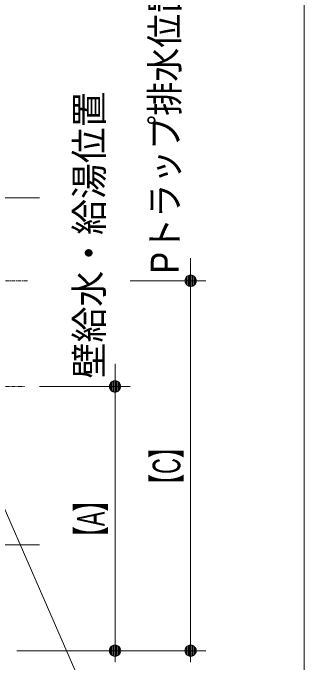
# Model space of a CAD drawing. Units: millimetres, scale not verified. Extents: x -6062 to 6062, y -3045 to 3045.
# Drawn here: x -3402 to -3018, y -2035 to -1175 of the extents above; entities that cross this region are included whole.
import ezdxf
from ezdxf.enums import TextEntityAlignment as Align

# ---------------------------------------------------------------- set-up
doc = ezdxf.new("R2010")
doc.units = ezdxf.units.MM
doc.header["$LTSCALE"] = 20
doc.linetypes.add('CHAIN1', pattern=[8, 5, -1, 1, -1])
for name, color, linetype, lineweight in [('0-0_1図面枠', 7, 'Continuous', 9), ('0-2_0', 7, 'Continuous', 9), ('0-3_5ボウル・キャビネット', 7, 'Continuous', 9), ('0-4_2寸法-2', 7, 'Continuous', 9), ('0-6_2寸法-3', 7, 'Continuous', 9), ('0-7_4給排水', 7, 'Continuous', 9)]:
    doc.layers.add(name, color=color, linetype=linetype, lineweight=lineweight)
doc.styles.add('ＭＳ Ｐゴシック', font='')
doc.styles.get('ＭＳ Ｐゴシック').set_extended_font_data('MS PGothic')

# ---------------------------------------------------------------- blocks, each defined once
blk = doc.blocks.new('_Dot')
at = {"layer": '0-2_0'}
for p, q in [((-10, 0), (-20, 0)), ((9.78, 2), (-9.78, 2)), ((7.99, 6), (-7.99, 6)), ((9.16, -3.98), (-9.16, -3.98)), ((6, -7.98), (-6, -7.98))]:
    blk.add_line(p, q, dxfattribs=at)
for points in [[(10, 0), (9.92, 1.25), (9.69, 2.49), (9.3, 3.68), (8.76, 4.82), (8.09, 5.88), (7.29, 6.85), (6.37, 7.71), (5.36, 8.44), (4.26, 9.05), (3.09, 9.51), (1.87, 9.82), (0.63, 9.98), (-0.63, 9.98), (-1.87, 9.82), (-3.09, 9.51), (-4.26, 9.05), (-5.36, 8.44), (-6.37, 7.71), (-7.29, 6.85), (-8.09, 5.88), (-8.76, 4.82), (-9.3, 3.68), (-9.69, 2.49), (-9.92, 1.25), (-10, 0), (0, 0)], [(-10, 0), (-9.92, -1.25), (-9.69, -2.49), (-9.3, -3.68), (-8.76, -4.82), (-8.09, -5.88), (-7.29, -6.85), (-6.37, -7.71), (-5.36, -8.44), (-4.26, -9.05), (-3.09, -9.51), (-1.87, -9.82), (-0.63, -9.98), (0.63, -9.98), (1.87, -9.82), (3.09, -9.51), (4.26, -9.05), (5.36, -8.44), (6.37, -7.71), (7.29, -6.85), (8.09, -5.88), (8.76, -4.82), (9.3, -3.68), (9.69, -2.49), (9.92, -1.25), (10, 0), (0, 0)]]:
    blk.add_lwpolyline(points, close=True, dxfattribs=at)
blk = doc.blocks.new('止水栓_側面')
at = {"layer": '0-7_4給排水', "linetype": 'CHAIN1'}
blk.add_line((-3010, 0), (1000, 0), dxfattribs=at)
at = {"layer": '0-7_4給排水'}
blk.add_lwpolyline([(-900, 1200), (-900, 600), (-1200, 600), (-1200, 1200)], dxfattribs=at)
for points in [[(-1950, 660), (-1850, 660), (-1850, 300), (-1950, 300)], [(-1330, 600), (-770, 600), (-770, 360), (-1330, 360)], [(-200, 600), (0, 600), (0, -600), (-200, -600)], [(-1250, 360), (-850, 360), (-850, 298), (-1250, 298)], [(-1450, -300), (-2010, -300), (-2010, 300), (-1450, 300)], [(-1450, 240), (-1430, 240), (-1430, -240), (-1450, -240)], [(-1430, 298), (-200, 298), (-200, -298), (-1430, -298)]]:
    blk.add_lwpolyline(points, close=True, dxfattribs=at)
blk = doc.blocks.new('グループ-13')
at = {"layer": '0-7_4給排水', "linetype": 'CHAIN1'}
for p, q in [((-34200, -27600), (-34200, -20200)), ((-34106.7, -30761.6), (-34143.3, -30297.5))]:
    blk.add_line(p, q, dxfattribs=at)
at = {"layer": '0-7_4給排水'}
for p, q in [((-33900, -20946.8), (-33900, -21200)), ((-34500, -21120), (-34500, -21200)), ((-33850, -23320), (-34550, -23320))]:
    blk.add_line(p, q, dxfattribs=at)
for points in [[(-35700, -20660), (-35700, -20860), (-34550, -20860), (-34550, -21120), (-34200, -21120), (-33850.1, -20918), (-33850, -20600), (-34550, -20600), (-34550, -20660)], [(-34550, -26520), (-33850, -26520), (-33850, -21200), (-34550, -21200), (-34550, -21685.7), (-36926.1, -21685.7), (-36985.2, -21688.6), (-37043.8, -21697.4), (-37101.2, -21711.8), (-37156.9, -21731.9), (-37219.3, -21762.2), (-37277.8, -21799.6), (-37333.2, -21845), (-37384, -21898), (-37385.7, -21900), (-37853.2, -22457.2), (-37546.8, -22714.3), (-37079.3, -22157.2), (-37062.9, -22139.8), (-37044.5, -22124.6), (-37024.5, -22111.6), (-37003, -22101.1), (-36984.5, -22094.4), (-36965.3, -22089.6), (-36945.8, -22086.7), (-36926.1, -22085.7), (-34550, -22085.7)], [(-33720, -26600), (-34680, -26600), (-34680, -26520), (-33720, -26520)]]:
    blk.add_lwpolyline(points, close=True, dxfattribs=at)
for points in [[(-34550, -20860), (-34549.9, -20859.5), (-34549.5, -20858.1), (-34548.8, -20855.8), (-34548, -20852.6), (-34546.9, -20848.5), (-34545.7, -20843.6), (-34544.3, -20837.9), (-34542.9, -20831.4), (-34541.5, -20824.2), (-34540.1, -20816.4), (-34538.8, -20808), (-34537.7, -20799.1), (-34536.7, -20789.7), (-34536, -20780), (-34535.6, -20770.1), (-34535.4, -20760), (-34535.5, -20750.3), (-34536, -20740.7), (-34536.6, -20731.3), (-34537.5, -20722.2), (-34538.6, -20713.4), (-34539.9, -20705.1), (-34541.2, -20697.2), (-34542.7, -20689.9), (-34544.1, -20683.3), (-34545.4, -20677.4), (-34546.7, -20672.2), (-34547.8, -20667.9), (-34548.7, -20664.5), (-34549.4, -20662), (-34549.9, -20660.5), (-34550, -20660)], [(-34550, -22085.7), (-34549.4, -22084.7), (-34547.8, -22081.8), (-34545.1, -22076.9), (-34541.4, -22070.3), (-34537, -22061.9), (-34531.9, -22051.9), (-34526.3, -22040.5), (-34520.4, -22027.6), (-34514.3, -22013.5), (-34508.4, -21998.1), (-34502.8, -21981.6), (-34497.7, -21964.1), (-34493.4, -21945.6), (-34490.1, -21926.4), (-34488, -21906.6), (-34487.2, -21886.6), (-34487.9, -21866.6), (-34489.8, -21846.8), (-34493, -21827.6), (-34497.2, -21809.2), (-34502.2, -21791.7), (-34507.8, -21775.2), (-34513.7, -21759.7), (-34519.7, -21745.4), (-34525.6, -21732.4), (-34531.2, -21720.7), (-34536.5, -21710.5), (-34541, -21701.8), (-34544.8, -21694.9), (-34547.7, -21689.9), (-34549.4, -21686.8), (-34550, -21685.7)]]:
    blk.add_lwpolyline(points, dxfattribs=at)
at = {"layer": '0-7_4給排水', "linetype": 'CHAIN1'}
for points in [[(-34200, -28862.1), (-34200, -28701.6), (-34200, -28259.2), (-34200, -26600)], [(-34050, -32800), (-34050, -32357.6), (-34050, -32197.1)]]:
    blk.add_lwpolyline(points, dxfattribs=at)
for centre, start, end in [((-15987.1, -28862.1), 180, 184.52039), ((-52262.9, -32197.1), 0, 4.52039)]:
    blk.add_arc(centre, 18212.9, start, end, dxfattribs=at)
at = {"layer": '0-7_4給排水'}
blk.add_blockref('止水栓_側面', (-33000, -33400), dxfattribs=at)
blk = doc.blocks.new('グループ-29')
at = {"layer": '0-7_4給排水', "linetype": 'CHAIN1'}
blk.add_line((-34900, -30600), (-31900, -30600), dxfattribs=at)

msp = doc.modelspace()

# ---------------------------------------------------------------- linework, layer by layer
at = {"layer": '0-0_1図面枠'}
msp.add_line((-3017.5, 1750), (-3017.5, -2420), dxfattribs=at)
at = {"layer": '0-3_5ボウル・キャビネット', "linetype": 'CHAIN1'}
for p, q in [((-3467.5, -1420), (-3367.5, -1420)), ((-3467.5, -1880), (-3367.5, -1880))]:
    msp.add_line(p, q, dxfattribs=at)
at = {"layer": '0-4_2寸法-2'}
for p, q in [((-3167.5, -1514.99), (-3167.5, -1499.99)), ((-3247.5, -1530), (-3147.5, -1530)), ((-3247.5, -1530), (-3147.5, -1530)), ((-3167.5, -1530), (-3167.5, -2020)), ((-3167.5, -1545.01), (-3167.5, -2004.99)), ((-3267.5, -1654.99), (-3267.5, -1639.99)), ((-3367.5, -1670), (-3247.5, -1670)), ((-3367.5, -1670), (-3247.5, -1670)), ((-3267.5, -1670), (-3267.5, -2020)), ((-3267.5, -1685.01), (-3267.5, -2004.99)), ((-3397.5, -2020), (-3247.5, -2020)), ((-3397.5, -2020), (-3247.5, -2020)), ((-3247.5, -2020), (-3147.5, -2020)), ((-3247.5, -2020), (-3147.5, -2020))]:
    msp.add_line(p, q, dxfattribs=at)
at = {"layer": '0-6_2寸法-3'}
msp.add_lwpolyline([(-3605.69, -2420), (-3157.5, -2420), (-3478.25, -1684.9)], dxfattribs=at)

# ---------------------------------------------------------------- block references
at = {"layer": '0-4_2寸法-2', "xscale": 0.7503418, "yscale": 0.7503418}
for p, rotation in [((-3167.5, -1530), 270), ((-3167.5, -1530), 90), ((-3267.5, -1670), 270), ((-3267.5, -1670), 90), ((-3267.5, -2020), 270), ((-3167.5, -2020), 270), ((-3267.5, -2020), 90), ((-3167.5, -2020), 90)]:
    msp.add_blockref('_Dot', p, dxfattribs=dict(at, rotation=rotation))
at = {"layer": '0-7_4給排水', "xscale": 0.05, "yscale": 0.05}
for name in ['グループ-13', 'グループ-29']:
    msp.add_blockref(name, (-1787.5, 0), dxfattribs=at)

# ---------------------------------------------------------------- texts
at = {"layer": '0-4_2寸法-2', "style": 'ＭＳ Ｐゴシック'}
for s, height, width, p in [('Pトラップ排水位置', 36.69, 0.9, (-3172.48, -1520.42)), ('壁給水・給湯位置', 36.66, 0.95, (-3272.38, -1659.36)), ('【C】', 36.69, 0.6, (-3170.13, -1815.83)), ('【A】', 36.69, 0.6, (-3270.13, -1885.05))]:
    msp.add_text(s, height=height, rotation=90, dxfattribs=dict(at, width=width)).set_placement(p, align=Align.BOTTOM_LEFT)

doc.saveas('drawing.dxf')
